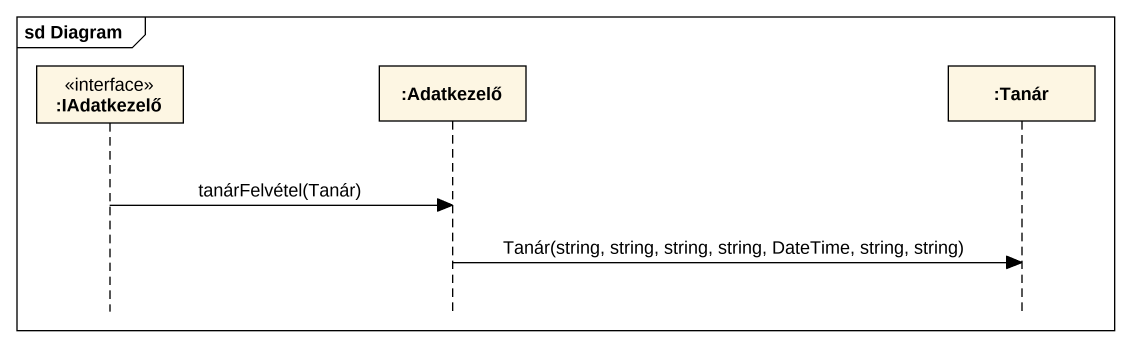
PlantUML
@startuml
mainframe sd Diagram
hide footbox
participant ":IAdatkezelő" as IAdatkezelő <<interface>>
participant ":Adatkezelő" as Adatkezelő
participant ":Tanár" as Tanár

IAdatkezelő -> Adatkezelő : tanárFelvétel(Tanár)
Adatkezelő -> Tanár : Tanár(string, string, string, string, DateTime, string, string)
@enduml
